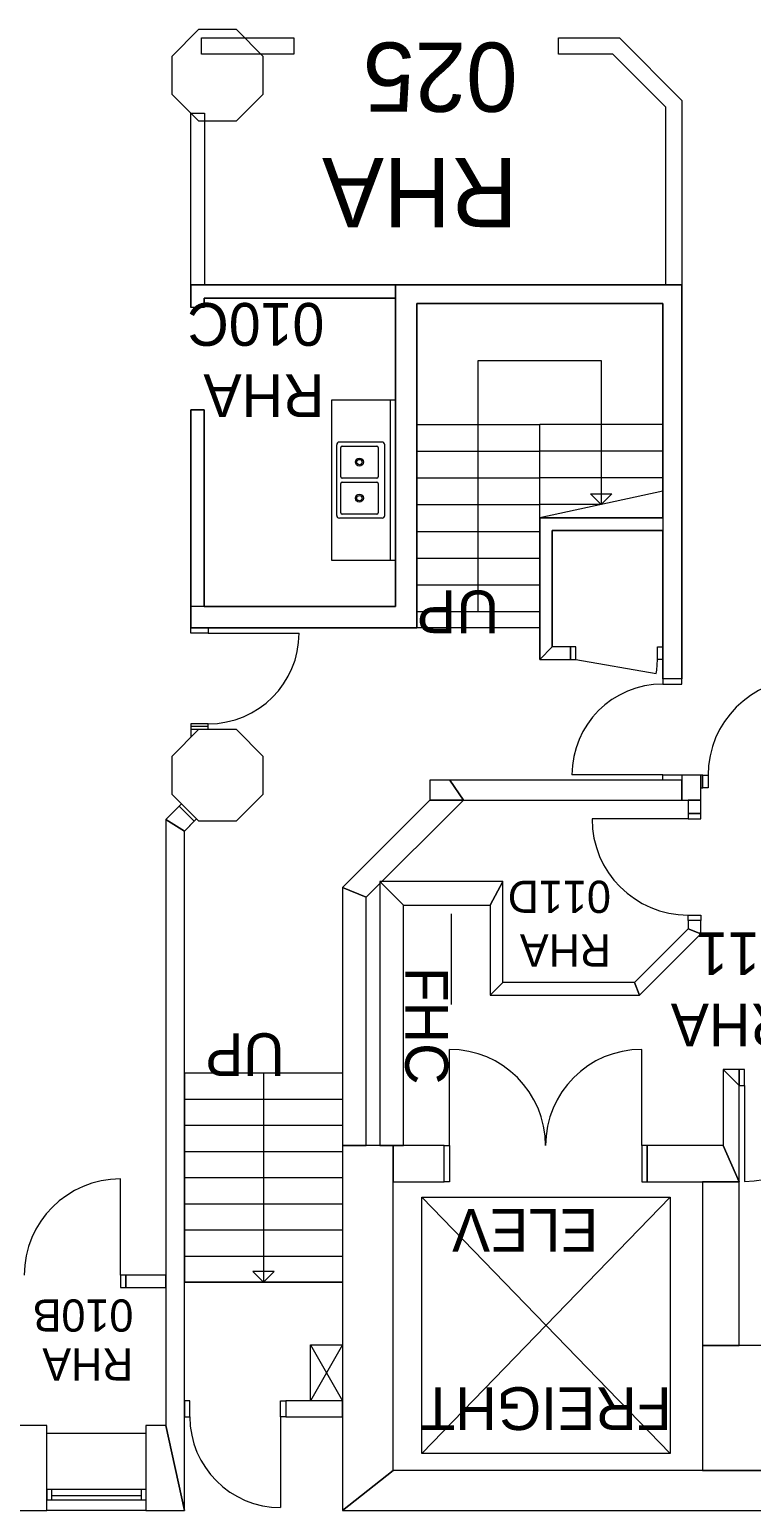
# Model space of a CAD drawing. Header units: inches. Extents: x -41965 to -36325, y -1598 to 214.
# Drawn here: x -41459 to -41190, y -959 to -408 of the extents above; entities that cross this region are included whole.
import ezdxf

# ---------------------------------------------------------------- set-up
doc = ezdxf.new("R2010")
doc.units = ezdxf.units.IN
doc.header["$LTSCALE"] = 86.4
doc.header["$MEASUREMENT"] = 0
doc.layers.add('BUILDING STRUCTURE', color=7, linetype='Continuous', lineweight=18)
doc.layers.add('LABELS', color=7, linetype='Continuous', lineweight=18)
doc.styles.add('Arial', font='arial.ttf')

msp = doc.modelspace()

# ---------------------------------------------------------------- linework, layer by layer
at = {"layer": 'BUILDING STRUCTURE', "color": 7, "linetype": 'Continuous', "lineweight": 5}
for p, q in [((-41395.96, -407.76), (-41405.92, -417.71)), ((-41381.88, -407.76), (-41395.96, -407.76)), ((-41371.93, -417.72), (-41381.88, -407.76)), ((-41394.96, -416.86), (-41394.96, -410.86)), ((-41394.96, -410.86), (-41360.52, -410.86)), ((-41360.52, -410.86), (-41360.52, -416.86)), ((-41262.02, -410.86), (-41239.32, -410.86)), ((-41262.02, -416.86), (-41262.02, -410.86)), ((-41239.32, -410.86), (-41216.04, -434.13)), ((-41405.92, -417.71), (-41405.93, -431.79)), ((-41360.52, -416.86), (-41394.96, -416.86)), ((-41371.93, -431.81), (-41371.93, -417.72)), ((-41241.8, -416.86), (-41262.02, -416.86)), ((-41222.02, -436.64), (-41241.8, -416.86)), ((-41405.93, -431.79), (-41395.98, -441.75)), ((-41381.9, -441.76), (-41371.93, -431.81)), ((-41216.04, -434.13), (-41216.02, -434.13)), ((-41216.02, -434.13), (-41216.02, -502.75)), ((-41398.82, -502.75), (-41398.82, -438.91)), ((-41398.82, -438.91), (-41393.82, -438.91)), ((-41393.82, -438.91), (-41393.82, -502.75)), ((-41222.02, -502.75), (-41222.02, -436.64)), ((-41395.98, -441.75), (-41381.9, -441.76)), ((-41398.82, -502.75), (-41398.82, -511.2)), ((-41322.69, -502.75), (-41398.82, -502.75)), ((-41393.82, -502.75), (-41398.82, -502.75)), ((-41398.82, -511.2), (-41398.82, -502.75)), ((-41398.82, -502.75), (-41322.69, -502.75)), ((-41322.69, -502.75), (-41322.69, -622.55)), ((-41322.69, -507.72), (-41322.69, -502.75)), ((-41216.02, -502.75), (-41322.69, -502.75)), ((-41322.69, -502.75), (-41216.02, -502.75)), ((-41216.02, -502.75), (-41222.02, -502.75)), ((-41216.02, -649.49), (-41216.02, -502.75)), ((-41216.02, -502.75), (-41216.02, -649.49)), ((-41393.85, -511.2), (-41398.82, -511.2)), ((-41393.85, -511.2), (-41398.82, -511.2)), ((-41393.85, -511.2), (-41393.85, -507.72)), ((-41393.85, -507.72), (-41322.69, -507.72)), ((-41322.69, -507.72), (-41393.85, -507.72)), ((-41393.85, -507.72), (-41393.85, -511.2)), ((-41322.69, -622.55), (-41322.69, -507.72)), ((-41314.74, -622.55), (-41314.74, -509.71)), ((-41314.74, -509.71), (-41223.18, -509.71)), ((-41223.18, -509.71), (-41314.74, -509.71)), ((-41314.74, -509.71), (-41314.74, -630.5)), ((-41314.74, -630.5), (-41314.74, -509.71)), ((-41314.74, -509.71), (-41223.18, -509.71)), ((-41223.18, -509.71), (-41223.18, -589.64)), ((-41223.18, -589.64), (-41223.18, -509.71)), ((-41223.18, -509.71), (-41223.18, -630.5)), ((-41291.85, -624.44), (-41291.85, -530.98)), ((-41291.85, -530.98), (-41246.07, -530.98)), ((-41246.07, -530.98), (-41246.07, -584.67)), ((-41322.69, -545.71), (-41346.55, -545.71)), ((-41346.55, -545.71), (-41346.55, -605.36)), ((-41322.69, -545.71), (-41324.68, -545.71)), ((-41324.68, -545.71), (-41324.68, -605.36)), ((-41322.69, -605.36), (-41322.69, -545.71)), ((-41322.69, -605.36), (-41322.69, -545.71)), ((-41398.82, -549.38), (-41398.82, -630.5)), ((-41393.85, -549.38), (-41398.82, -549.38)), ((-41398.82, -630.5), (-41398.82, -549.38)), ((-41398.82, -549.38), (-41393.85, -549.38)), ((-41393.85, -622.55), (-41393.85, -549.38)), ((-41393.85, -549.38), (-41393.85, -622.55)), ((-41314.74, -624.44), (-41314.74, -554.84)), ((-41314.74, -554.84), (-41268.96, -554.84)), ((-41223.18, -554.84), (-41268.96, -554.84)), ((-41268.96, -624.44), (-41268.96, -554.84)), ((-41223.18, -554.84), (-41223.18, -579.7)), ((-41344.57, -588.71), (-41344.57, -562.36)), ((-41327.66, -561.37), (-41343.57, -561.37)), ((-41326.67, -588.71), (-41326.67, -562.36)), ((-41343.07, -574.29), (-41343.07, -563.35)), ((-41342.58, -562.86), (-41329.65, -562.86)), ((-41329.16, -563.35), (-41329.16, -574.29)), ((-41314.74, -564.79), (-41268.96, -564.79)), ((-41223.18, -564.79), (-41268.96, -564.79)), ((-41343.07, -587.71), (-41343.07, -576.78)), ((-41329.65, -574.79), (-41342.58, -574.79)), ((-41342.58, -576.28), (-41329.65, -576.28)), ((-41329.16, -576.78), (-41329.16, -587.71)), ((-41314.74, -574.73), (-41268.96, -574.73)), ((-41223.18, -574.73), (-41268.96, -574.73)), ((-41223.18, -579.7), (-41268.96, -589.64)), ((-41246.07, -584.67), (-41250.05, -580.69)), ((-41250.05, -580.69), (-41242.09, -580.69)), ((-41246.07, -584.67), (-41250.05, -580.69)), ((-41250.05, -580.69), (-41242.09, -580.69)), ((-41242.09, -580.69), (-41246.07, -584.67)), ((-41242.09, -580.69), (-41246.07, -584.67)), ((-41327.66, -589.7), (-41343.57, -589.7)), ((-41329.65, -588.21), (-41342.58, -588.21)), ((-41314.74, -584.67), (-41268.96, -584.67)), ((-41246.07, -584.67), (-41268.96, -584.67)), ((-41268.96, -589.64), (-41268.96, -642.33)), ((-41223.18, -589.64), (-41268.96, -589.64)), ((-41268.96, -642.33), (-41268.96, -589.64)), ((-41268.96, -589.64), (-41223.18, -589.64)), ((-41314.74, -594.61), (-41268.96, -594.61)), ((-41264.29, -637.66), (-41264.29, -594.31)), ((-41264.29, -594.31), (-41223.18, -594.31)), ((-41223.18, -594.31), (-41264.29, -594.31)), ((-41264.29, -594.31), (-41264.29, -637.66)), ((-41223.18, -594.31), (-41223.18, -637.66)), ((-41223.18, -649.49), (-41223.18, -594.31)), ((-41346.55, -605.36), (-41322.69, -605.36)), ((-41324.68, -605.36), (-41322.69, -605.36)), ((-41314.74, -604.55), (-41268.96, -604.55)), ((-41314.74, -614.49), (-41268.96, -614.49)), ((-41392.36, -622.55), (-41398.82, -622.55)), ((-41393.85, -622.55), (-41322.69, -622.55)), ((-41322.69, -622.55), (-41392.36, -622.55)), ((-41314.74, -630.5), (-41314.74, -622.55)), ((-41314.74, -624.44), (-41268.96, -624.44)), ((-41398.82, -632.49), (-41398.82, -630.5)), ((-41398.82, -630.5), (-41392.36, -630.5)), ((-41314.74, -630.5), (-41398.82, -630.5)), ((-41392.36, -632.49), (-41398.82, -632.49)), ((-41392.36, -630.5), (-41314.74, -630.5)), ((-41392.36, -630.5), (-41392.36, -632.49)), ((-41392.36, -632.49), (-41358.56, -632.49)), ((-41268.96, -630.5), (-41314.74, -630.5)), ((-41264.29, -637.66), (-41268.96, -642.33)), ((-41264.29, -637.66), (-41268.96, -642.33)), ((-41257.48, -637.66), (-41264.29, -637.66)), ((-41257.48, -637.66), (-41264.29, -637.66)), ((-41255.49, -637.66), (-41257.48, -637.66)), ((-41257.48, -637.66), (-41257.48, -642.33)), ((-41257.48, -642.33), (-41257.48, -637.66)), ((-41255.49, -642.33), (-41255.49, -637.66)), ((-41225.17, -642.33), (-41225.17, -637.66)), ((-41225.17, -637.66), (-41223.18, -637.66)), ((-41223.18, -637.66), (-41223.18, -642.33)), ((-41268.96, -642.33), (-41257.48, -642.33)), ((-41268.96, -642.33), (-41257.48, -642.33)), ((-41257.48, -642.33), (-41255.49, -642.33)), ((-41255.49, -642.33), (-41225.63, -647.6)), ((-41223.18, -642.33), (-41225.17, -642.33)), ((-41223.18, -642.33), (-41223.18, -649.49)), ((-41223.18, -649.49), (-41223.18, -651.48)), ((-41216.02, -649.49), (-41223.18, -649.49)), ((-41216.02, -649.49), (-41223.18, -649.49)), ((-41216.02, -651.48), (-41216.02, -649.49)), ((-41223.18, -651.48), (-41216.02, -651.48)), ((-41392.36, -666.29), (-41398.82, -666.29)), ((-41398.82, -666.29), (-41398.82, -668.28)), ((-41392.36, -667.26), (-41398.82, -667.26)), ((-41392.36, -668.28), (-41392.36, -666.29)), ((-41395.96, -668.45), (-41405.92, -678.41)), ((-41398.82, -668.28), (-41398.82, -671.31)), ((-41398.82, -668.28), (-41392.36, -668.28)), ((-41381.88, -668.46), (-41395.96, -668.45)), ((-41371.93, -678.42), (-41381.88, -668.46)), ((-41405.92, -678.41), (-41405.93, -692.49)), ((-41371.93, -692.5), (-41371.93, -678.42)), ((-41309.87, -687.27), (-41309.87, -694.72)), ((-41306.14, -687.27), (-41309.87, -687.27)), ((-41309.87, -687.27), (-41309.87, -694.72)), ((-41306.14, -687.27), (-41309.87, -687.27)), ((-41302.41, -687.27), (-41306.14, -687.27)), ((-41302.41, -687.27), (-41306.14, -687.27)), ((-41216.02, -687.27), (-41302.41, -687.27)), ((-41297.39, -694.72), (-41302.41, -687.27)), ((-41216.02, -687.27), (-41302.41, -687.27)), ((-41302.41, -687.27), (-41297.39, -694.72)), ((-41223.18, -685.28), (-41256.98, -685.28)), ((-41223.18, -687.27), (-41223.18, -685.28)), ((-41223.18, -685.28), (-41216.02, -685.28)), ((-41216.02, -687.27), (-41223.18, -687.27)), ((-41216.02, -685.28), (-41216.02, -687.27)), ((-41209.03, -685.41), (-41216.02, -685.41)), ((-41216.02, -685.41), (-41216.02, -687.27)), ((-41209.03, -685.41), (-41216.02, -685.41)), ((-41216.02, -685.41), (-41216.02, -694.72)), ((-41216.02, -694.72), (-41216.02, -687.27)), ((-41208.29, -685.41), (-41209.03, -685.41)), ((-41209.03, -694.72), (-41209.03, -685.41)), ((-41208.29, -685.41), (-41209.03, -685.41)), ((-41209.03, -685.41), (-41209.03, -690.08)), ((-41208.29, -685.41), (-41206.3, -685.41)), ((-41208.29, -690.08), (-41208.29, -685.41)), ((-41208.29, -690.08), (-41208.29, -685.41)), ((-41206.3, -685.41), (-41206.3, -690.08)), ((-41405.93, -692.49), (-41395.98, -702.45)), ((-41381.9, -702.45), (-41371.93, -692.5)), ((-41309.87, -694.72), (-41342.38, -727.23)), ((-41309.87, -694.72), (-41342.38, -727.23)), ((-41333.55, -730.89), (-41297.39, -694.72)), ((-41333.55, -730.89), (-41297.39, -694.72)), ((-41309.87, -694.72), (-41297.39, -694.72)), ((-41297.39, -694.72), (-41309.87, -694.72)), ((-41297.39, -694.72), (-41216.02, -694.72)), ((-41297.39, -694.72), (-41216.02, -694.72)), ((-41216.02, -694.72), (-41213.71, -694.72)), ((-41216.02, -694.72), (-41209.03, -694.72)), ((-41213.71, -694.72), (-41213.71, -699.73)), ((-41209.03, -694.72), (-41213.71, -694.72)), ((-41213.71, -694.72), (-41213.71, -699.73)), ((-41209.03, -690.08), (-41208.29, -690.08)), ((-41209.03, -694.72), (-41209.03, -690.08)), ((-41209.03, -690.08), (-41208.29, -690.08)), ((-41209.03, -699.73), (-41209.03, -694.72)), ((-41209.03, -699.73), (-41209.03, -694.72)), ((-41206.3, -690.08), (-41208.29, -690.08)), ((-41402.35, -696.07), (-41408.19, -701.92)), ((-41403.12, -696.84), (-41408.19, -701.92)), ((-41397.57, -702.54), (-41403.19, -696.92)), ((-41213.71, -699.73), (-41213.71, -701.72)), ((-41209.03, -699.73), (-41213.71, -699.73)), ((-41213.71, -699.73), (-41209.03, -699.73)), ((-41209.03, -701.72), (-41209.03, -699.73)), ((-41408.19, -701.92), (-41408.19, -871.58)), ((-41401.23, -706.21), (-41408.19, -701.92)), ((-41408.19, -701.92), (-41408.19, -927.65)), ((-41408.19, -701.92), (-41401.23, -706.21)), ((-41401.23, -706.21), (-41396.86, -701.83)), ((-41401.23, -706.21), (-41397.57, -702.54)), ((-41395.98, -702.45), (-41381.9, -702.45)), ((-41213.71, -701.72), (-41249.5, -701.72)), ((-41213.71, -701.72), (-41209.03, -701.72)), ((-41401.23, -918.41), (-41401.23, -706.21)), ((-41401.23, -959.22), (-41401.23, -706.21)), ((-41342.38, -727.23), (-41342.38, -823.33)), ((-41342.38, -727.23), (-41333.55, -730.89)), ((-41342.38, -727.23), (-41342.38, -823.33)), ((-41333.55, -730.89), (-41342.38, -727.23)), ((-41328.51, -724.97), (-41328.51, -823.33)), ((-41282.7, -724.97), (-41328.51, -724.97)), ((-41282.7, -724.97), (-41328.51, -724.97)), ((-41328.51, -724.97), (-41319.68, -733.79)), ((-41319.68, -733.79), (-41328.51, -724.97)), ((-41328.51, -724.97), (-41328.51, -823.33)), ((-41282.7, -724.97), (-41287.37, -733.79)), ((-41287.37, -733.79), (-41282.7, -724.97)), ((-41282.7, -762.66), (-41282.7, -724.97)), ((-41282.7, -762.66), (-41282.7, -724.97)), ((-41333.55, -823.33), (-41333.55, -730.89)), ((-41333.55, -823.33), (-41333.55, -730.89)), ((-41319.68, -823.33), (-41319.68, -733.79)), ((-41319.68, -733.79), (-41287.37, -733.79)), ((-41319.68, -733.79), (-41287.37, -733.79)), ((-41319.68, -823.33), (-41319.68, -733.79)), ((-41319.68, -770.81), (-41319.68, -737.01)), ((-41301.79, -770.81), (-41301.79, -737.01)), ((-41287.37, -733.79), (-41287.37, -767.33)), ((-41287.37, -733.79), (-41287.37, -767.33)), ((-41213.71, -739.49), (-41213.71, -737.51)), ((-41213.71, -737.51), (-41209.03, -737.51)), ((-41209.03, -737.51), (-41209.03, -739.49)), ((-41213.71, -742.63), (-41233.74, -762.66)), ((-41213.71, -742.63), (-41233.74, -762.66)), ((-41213.71, -739.49), (-41213.71, -742.63)), ((-41209.03, -739.49), (-41213.71, -739.49)), ((-41209.03, -739.49), (-41213.71, -739.49)), ((-41213.71, -739.49), (-41213.71, -742.63)), ((-41209.03, -744.56), (-41213.71, -742.63)), ((-41213.71, -742.63), (-41209.03, -744.56)), ((-41209.03, -744.56), (-41209.03, -739.49)), ((-41209.03, -744.56), (-41209.03, -739.49)), ((-41231.8, -767.33), (-41209.03, -744.56)), ((-41231.8, -767.33), (-41209.03, -744.56)), ((-41287.37, -767.33), (-41282.7, -762.66)), ((-41282.7, -762.66), (-41287.37, -767.33)), ((-41233.74, -762.66), (-41282.7, -762.66)), ((-41233.74, -762.66), (-41282.7, -762.66)), ((-41233.74, -762.66), (-41231.8, -767.33)), ((-41231.8, -767.33), (-41233.74, -762.66)), ((-41287.37, -767.33), (-41231.8, -767.33)), ((-41287.37, -767.33), (-41231.8, -767.33)), ((-41302.59, -823.33), (-41302.59, -787.55)), ((-41231.01, -823.33), (-41231.01, -787.55)), ((-41401.23, -796.33), (-41401.23, -874.27)), ((-41401.23, -796.33), (-41342.38, -796.33)), ((-41401.23, -874.27), (-41401.23, -796.33)), ((-41401.23, -796.33), (-41342.38, -796.33)), ((-41371.81, -796.33), (-41371.81, -874.27)), ((-41342.38, -796.33), (-41342.38, -874.27)), ((-41342.38, -796.33), (-41342.38, -874.27)), ((-41194.72, -794.97), (-41200.68, -794.97)), ((-41200.68, -794.97), (-41200.68, -823.33)), ((-41200.68, -794.97), (-41200.68, -823.33)), ((-41194.72, -800.93), (-41200.68, -794.97)), ((-41194.72, -794.97), (-41200.68, -794.97)), ((-41200.68, -794.97), (-41194.72, -800.93)), ((-41192.73, -794.97), (-41194.72, -794.97)), ((-41194.72, -794.97), (-41194.72, -800.93)), ((-41194.72, -800.93), (-41194.72, -794.97)), ((-41192.73, -800.93), (-41192.73, -794.97)), ((-41194.72, -800.93), (-41192.73, -800.93)), ((-41194.72, -836.92), (-41194.72, -800.93)), ((-41194.72, -836.92), (-41194.72, -800.93)), ((-41192.73, -800.93), (-41192.73, -836.72)), ((-41401.23, -806.07), (-41342.38, -806.07)), ((-41401.23, -815.81), (-41342.38, -815.81)), ((-41401.23, -825.55), (-41342.38, -825.55)), ((-41342.38, -823.33), (-41342.38, -918.41)), ((-41342.38, -823.33), (-41342.38, -959.22)), ((-41323.54, -823.33), (-41342.38, -823.33)), ((-41342.38, -823.33), (-41333.55, -823.33)), ((-41323.54, -823.33), (-41333.55, -823.33)), ((-41328.51, -823.33), (-41319.68, -823.33)), ((-41323.54, -823.33), (-41323.54, -836.92)), ((-41304.58, -823.33), (-41323.54, -823.33)), ((-41323.54, -944.4), (-41323.54, -823.33)), ((-41304.58, -823.33), (-41319.68, -823.33)), ((-41304.58, -823.33), (-41302.59, -823.33)), ((-41304.58, -836.92), (-41304.58, -823.33)), ((-41304.58, -836.92), (-41304.58, -823.33)), ((-41302.59, -823.33), (-41302.59, -836.92)), ((-41229.02, -823.33), (-41231.01, -823.33)), ((-41231.01, -823.33), (-41231.01, -836.92)), ((-41200.68, -823.33), (-41229.02, -823.33)), ((-41229.02, -836.92), (-41229.02, -823.33)), ((-41229.02, -823.33), (-41229.02, -836.92)), ((-41200.68, -823.33), (-41229.02, -823.33)), ((-41194.72, -836.92), (-41200.68, -823.33)), ((-41200.68, -823.33), (-41194.72, -836.92)), ((-41425.09, -871.58), (-41425.09, -835.79)), ((-41401.23, -835.3), (-41342.38, -835.3)), ((-41323.54, -944.4), (-41323.54, -836.92)), ((-41323.54, -836.92), (-41304.58, -836.92)), ((-41323.54, -836.92), (-41304.58, -836.92)), ((-41302.59, -836.92), (-41304.58, -836.92)), ((-41231.01, -836.92), (-41229.02, -836.92)), ((-41229.02, -836.92), (-41208.32, -836.92)), ((-41229.02, -836.92), (-41194.72, -836.92)), ((-41208.32, -836.92), (-41208.32, -897.76)), ((-41208.32, -836.92), (-41208.32, -897.76)), ((-41194.73, -836.92), (-41208.32, -836.92)), ((-41194.73, -897.76), (-41194.73, -836.92)), ((-41194.73, -836.92), (-41194.72, -836.92)), ((-41194.73, -897.76), (-41194.73, -836.92)), ((-41312.84, -937.99), (-41312.84, -842.55)), ((-41312.84, -842.55), (-41220.38, -842.55)), ((-41220.38, -937.99), (-41312.84, -842.55)), ((-41220.38, -842.55), (-41312.84, -937.99)), ((-41220.38, -842.55), (-41220.38, -937.99)), ((-41401.23, -845.04), (-41342.38, -845.04)), ((-41401.23, -854.78), (-41342.38, -854.78)), ((-41401.23, -864.53), (-41342.38, -864.53)), ((-41367.83, -870.29), (-41375.78, -870.29)), ((-41375.78, -870.29), (-41371.81, -874.27)), ((-41367.83, -870.29), (-41375.78, -870.29)), ((-41375.78, -870.29), (-41371.81, -874.27)), ((-41371.81, -874.27), (-41367.83, -870.29)), ((-41371.81, -874.27), (-41367.83, -870.29)), ((-41423.1, -871.58), (-41425.09, -871.58)), ((-41425.09, -871.58), (-41425.09, -876.26)), ((-41425.09, -876.26), (-41423.1, -876.26)), ((-41408.19, -871.58), (-41423.1, -871.58)), ((-41423.1, -876.26), (-41423.1, -871.58)), ((-41408.19, -871.58), (-41423.1, -871.58)), ((-41423.1, -871.58), (-41423.1, -876.26)), ((-41423.1, -876.26), (-41408.19, -876.26)), ((-41423.1, -876.26), (-41408.19, -876.26)), ((-41408.19, -876.26), (-41408.19, -871.58)), ((-41408.19, -876.26), (-41408.19, -927.65)), ((-41401.23, -874.27), (-41342.38, -874.27)), ((-41342.38, -874.27), (-41401.23, -874.27)), ((-41354.31, -897.53), (-41342.38, -897.53)), ((-41354.31, -918.41), (-41354.31, -897.53)), ((-41354.31, -897.53), (-41342.38, -918.41)), ((-41342.38, -897.53), (-41354.31, -918.41)), ((-41354.31, -897.53), (-41342.38, -897.53)), ((-41354.31, -918.41), (-41354.31, -897.53)), ((-41354.31, -897.53), (-41342.38, -897.53)), ((-41354.31, -918.41), (-41354.31, -897.53)), ((-41342.38, -897.53), (-41342.38, -918.41)), ((-41342.38, -897.53), (-41342.38, -918.41)), ((-41342.38, -897.53), (-41342.38, -918.41)), ((-41208.32, -897.76), (-41208.32, -944.4)), ((-41208.32, -897.76), (-41208.32, -944.4)), ((-41182.99, -897.76), (-41208.32, -897.76)), ((-41208.32, -897.76), (-41194.73, -897.76)), ((-41182.99, -897.76), (-41194.73, -897.76)), ((-41399.24, -918.41), (-41401.23, -918.41)), ((-41401.23, -918.41), (-41401.23, -924.37)), ((-41399.24, -924.37), (-41399.24, -918.41)), ((-41365.44, -924.37), (-41365.44, -918.41)), ((-41365.44, -918.41), (-41363.45, -918.41)), ((-41342.38, -918.41), (-41363.45, -918.41)), ((-41363.45, -918.41), (-41363.45, -924.37)), ((-41363.45, -918.41), (-41363.45, -924.37)), ((-41342.38, -918.41), (-41363.45, -918.41)), ((-41342.38, -918.41), (-41354.31, -918.41)), ((-41342.38, -918.41), (-41354.31, -918.41)), ((-41342.38, -918.41), (-41354.31, -918.41)), ((-41342.38, -924.37), (-41342.38, -918.41)), ((-41401.23, -959.22), (-41401.23, -924.37)), ((-41401.23, -924.37), (-41399.24, -924.37)), ((-41363.45, -924.37), (-41365.44, -924.37)), ((-41365.44, -924.37), (-41365.44, -958.17)), ((-41363.45, -924.37), (-41342.38, -924.37)), ((-41363.45, -924.37), (-41342.38, -924.37)), ((-41342.38, -924.37), (-41342.38, -959.22)), ((-41452.46, -927.65), (-41474.08, -927.65)), ((-41452.46, -927.65), (-41474.08, -927.65)), ((-41452.46, -959.22), (-41452.46, -927.65)), ((-41452.46, -959.22), (-41452.46, -927.65)), ((-41452.46, -930.51), (-41415.67, -930.51)), ((-41408.19, -927.65), (-41415.67, -927.65)), ((-41415.67, -927.65), (-41415.67, -959.22)), ((-41408.19, -927.65), (-41415.67, -927.65)), ((-41415.67, -927.65), (-41415.67, -959.22)), ((-41401.23, -959.22), (-41408.19, -927.65)), ((-41408.19, -927.65), (-41401.23, -959.22)), ((-41220.38, -937.99), (-41312.84, -937.99)), ((-41342.38, -959.22), (-41323.54, -944.4)), ((-41323.54, -944.4), (-41342.38, -959.22)), ((-41208.32, -944.4), (-41323.54, -944.4)), ((-41125.92, -944.4), (-41323.54, -944.4)), ((-41208.32, -944.4), (-41182.99, -944.4)), ((-41452.46, -951.46), (-41452.46, -955.44)), ((-41415.67, -951.46), (-41452.46, -951.46)), ((-41450.72, -951.46), (-41450.72, -955.44)), ((-41417.41, -953.75), (-41450.72, -953.75)), ((-41417.41, -951.46), (-41417.41, -955.44)), ((-41415.67, -951.46), (-41415.67, -955.44)), ((-41474.08, -959.22), (-41452.46, -959.22)), ((-41474.08, -959.22), (-41452.46, -959.22)), ((-41415.67, -955.44), (-41452.46, -955.44)), ((-41415.67, -959.22), (-41452.46, -959.22)), ((-41415.67, -959.22), (-41401.23, -959.22)), ((-41415.67, -959.22), (-41401.23, -959.22)), ((-41342.38, -959.22), (-41119.96, -959.22)), ((-41342.38, -959.22), (-41119.96, -959.22))]:
    msp.add_line(p, q, dxfattribs=at)
at = {"layer": 'BUILDING STRUCTURE', "linetype": 'Continuous', "lineweight": 0}
for p, q in [((-41395.96, -407.76), (-41405.92, -417.71)), ((-41381.88, -407.76), (-41395.96, -407.76)), ((-41371.93, -417.72), (-41381.88, -407.76)), ((-41405.92, -417.71), (-41405.93, -431.79)), ((-41371.93, -431.81), (-41371.93, -417.72)), ((-41405.93, -431.79), (-41395.98, -441.75)), ((-41381.9, -441.76), (-41371.93, -431.81)), ((-41395.98, -441.75), (-41381.9, -441.76)), ((-41395.96, -668.45), (-41405.92, -678.41)), ((-41381.88, -668.46), (-41395.96, -668.45)), ((-41371.93, -678.42), (-41381.88, -668.46)), ((-41405.92, -678.41), (-41405.93, -692.49)), ((-41371.93, -692.5), (-41371.93, -678.42)), ((-41405.93, -692.49), (-41395.98, -702.45)), ((-41381.9, -702.45), (-41371.93, -692.5)), ((-41395.98, -702.45), (-41381.9, -702.45))]:
    msp.add_line(p, q, dxfattribs=at)
at = {"layer": 'BUILDING STRUCTURE', "color": 7, "linetype": 'Continuous', "lineweight": 5}
for centre, radius in [((-41336.11, -568.82), 1.49), ((-41336.11, -568.82), 0.994), ((-41336.11, -582.24), 1.49), ((-41336.11, -582.24), 0.994)]:
    msp.add_circle(centre, radius, dxfattribs=at)
for centre, radius, start, end in [((-41343.57, -562.36), 0.994, 90, 180), ((-41327.66, -562.36), 0.994, 0, 90), ((-41342.58, -563.35), 0.497, 90, 180), ((-41329.65, -563.35), 0.497, 0, 90), ((-41342.58, -574.29), 0.497, 180, 270), ((-41342.58, -576.78), 0.497, 90, 180), ((-41329.65, -574.29), 0.497, 270, 0), ((-41329.65, -576.78), 0.497, 0, 90), ((-41343.57, -588.71), 0.994, 180, 270), ((-41342.58, -587.71), 0.497, 180, 270), ((-41329.65, -587.71), 0.497, 270, 0), ((-41327.66, -588.71), 0.994, 270, 0), ((-41392.36, -632.49), 33.8, 270, 0), ((-41255.49, -642.33), 30.32, 350, 0), ((-41170.51, -685.41), 35.79, 90, 180), ((-41223.18, -685.28), 33.8, 90, 180), ((-41213.71, -701.72), 35.79, 180, 270), ((-41302.59, -823.33), 35.79, 0, 90), ((-41231.01, -823.33), 35.79, 90, 180), ((-41192.73, -800.93), 35.79, 270, 0), ((-41425.09, -871.58), 35.79, 90, 180), ((-41365.44, -924.37), 33.8, 180, 270)]:
    msp.add_arc(centre, radius, start, end, dxfattribs=at)

# ---------------------------------------------------------------- texts
at = {"layer": 'LABELS', "color": 7, "lineweight": 0, "style": 'Arial'}
for s, insert, char_height, attachment_point, rotation, line_spacing_factor in [('\\pxsm1;{\\fGotham Book|b0|i0|c0|p2;RHA\\P025}', (-41277.21, -446.77), 25.7812, 4, 180, 0.562063), ('\\pxsm1;{\\fGotham Book|b0|i0|c0|p2;RHA\\P010C}', (-41349.18, -530.71), 15.9375, 4, 180, 0.562063), ('UP', (-41283.98, -632.55), 15.914, 1, 180, 0.504312), ('\\pxsm1;{\\fGotham Book|b0|i0|c0|p2;RHA\\P011D}', (-41242.47, -740.63), 12, 4, 180, 0.562063), ('\\pxsm1;{\\fGotham Book|b0|i0|c0|p2;RHA\\P011}', (-41175.18, -765.06), 15.9375, 4, 180, 0.562063), ('{\\fGotham Book|b0|i0|c0|p2;FHC}', (-41311.18, -778.69), 15.9375, 5, 270, 0.432707), ('{\\fGotham Book|b0|i0|c0|p2;UP}', (-41363.94, -781.31), 15.9375, 7, 180, 0.311304), ('{\\fGotham Book|b0|i0|c0|p2;ELEV}', (-41247.13, -854.96), 15.9375, 4, 180, 0.415072), ('{\\fGotham Book|b0|i0|c0|p2;RHA\\P010B}', (-41420.28, -895.66), 12, 4, 180, 0.910542), ('{\\fGotham Book|b0|i0|c0|p2;FREIGHT}', (-41219.88, -921.2), 15.9375, 4, 180, 0.415072)]:
    msp.add_mtext(s, dxfattribs=dict(at, insert=insert, char_height=char_height, attachment_point=attachment_point, rotation=rotation, line_spacing_factor=line_spacing_factor))

doc.saveas('drawing.dxf')
